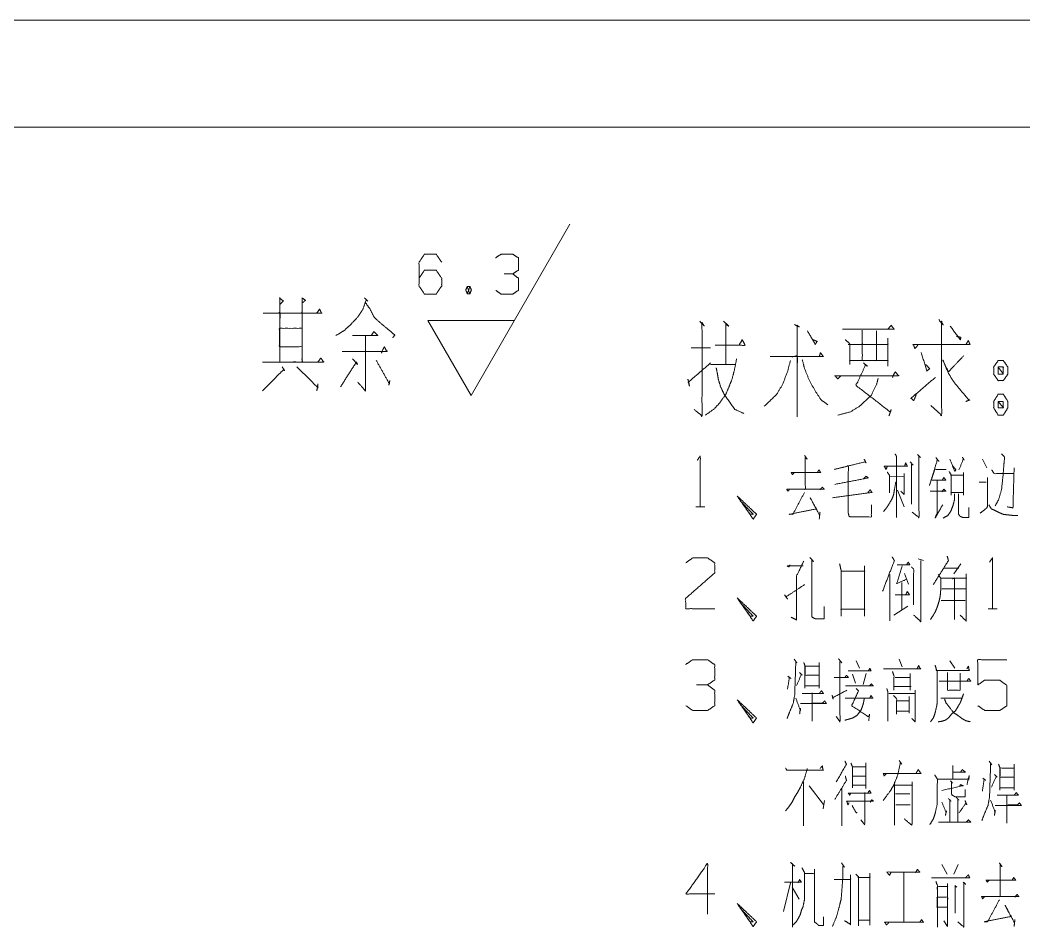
# Model space of a CAD drawing. Header units: millimetres. Extents: x 2210 to 79821, y -19430 to 2344.
# Drawn here: x 7002.1 to 7049.02, y 1747.38 to 1789.82 of the extents above; entities that cross this region are included whole.
import ezdxf

# ---------------------------------------------------------------- set-up
doc = ezdxf.new("R2010")
doc.units = ezdxf.units.MM
doc.layers.add('101', color=7, linetype='Continuous', true_color=0xffffff)

msp = doc.modelspace()

# ---------------------------------------------------------------- linework, layer by layer
at = {"layer": '101', "color": 133, "linetype": 'Continuous', "lineweight": 18}
for p, q in [((7097.916, 1789.822), (6677.916, 1789.822)), ((7092.916, 1784.822), (6702.916, 1784.822))]:
    msp.add_line(p, q, dxfattribs=at)
at = {"layer": '101', "color": 43, "linetype": 'Continuous', "lineweight": 18}
for p, q in [((7023.18, 1772.273), (7027.796, 1780.273)), ((7023, 1777.363), (7023.125, 1777.028)), ((7023.18, 1772.273), (7021.161, 1775.773)), ((7021.161, 1775.773), (7025.2, 1775.773))]:
    msp.add_line(p, q, dxfattribs=at)
at = {"layer": '101', "color": 72, "linetype": 'Continuous', "lineweight": 18}
for p, q in [((7033.47, 1774.503), (7034.372, 1774.503)), ((7034.372, 1773.716), (7035.512, 1773.716)), ((7044.043, 1769.516), (7044.184, 1769.366)), ((7043.707, 1769.166), (7043.849, 1769.016)), ((7043.76, 1769.066), (7043.76, 1767.191)), ((7047.076, 1769.291), (7047.288, 1768.891)), ((7042.753, 1768.466), (7043.424, 1768.491)), ((7046.935, 1768.216), (7047.253, 1768.216)), ((7043.106, 1767.841), (7043.424, 1767.066)), ((7033.682, 1767.066), (7034.106, 1767.066)), ((7044.078, 1764.628), (7044.326, 1764.553)), ((7045.294, 1764.203), (7045.984, 1764.203)), ((7046.072, 1764.403), (7045.736, 1763.928)), ((7042.753, 1763.903), (7042.753, 1761.728)), ((7043.442, 1763.953), (7043.619, 1763.453)), ((7043.318, 1763.528), (7043.318, 1762.253)), ((7045.188, 1763.228), (7046.284, 1763.228)), ((7042.947, 1762.003), (7043.601, 1762.428)), ((7045.153, 1762.678), (7046.267, 1762.678)), ((7047.341, 1762.303), (7047.765, 1762.303)), ((7043.195, 1759.941), (7043.336, 1759.591)), ((7041.183, 1759.866), (7041.342, 1759.516)), ((7045.559, 1759.866), (7045.789, 1759.516)), ((7041.007, 1759.241), (7041.148, 1758.816)), ((7041.643, 1759.266), (7041.501, 1758.766)), ((7043, 1759.091), (7043.707, 1759.091)), ((7043.707, 1759.266), (7043.707, 1758.491)), ((7042.947, 1758.666), (7043.743, 1758.666)), ((7042.7, 1758.341), (7043.937, 1758.341)), ((7043.654, 1758.191), (7043.654, 1757.416)), ((7045.135, 1758.116), (7046.143, 1758.116)), ((7043.071, 1757.991), (7043.619, 1757.991)), ((7043.071, 1757.516), (7043.619, 1757.516)), ((7041.042, 1754.903), (7041.625, 1754.903)), ((7041.625, 1755.103), (7041.625, 1753.903)), ((7041.042, 1754.478), (7041.625, 1754.478)), ((7038.712, 1754.203), (7038.712, 1752.153)), ((7038.978, 1754.028), (7039.649, 1753.153)), ((7040.512, 1753.903), (7040.512, 1752.153)), ((7041.042, 1754.053), (7041.625, 1754.053)), ((7041.59, 1753.703), (7041.59, 1752.253)), ((7043.018, 1753.653), (7043.69, 1753.653)), ((7039.702, 1753.328), (7039.632, 1752.953)), ((7043.036, 1753.128), (7043.707, 1753.128)), ((7041.59, 1752.203), (7041.395, 1752.428)), ((7045.188, 1750.341), (7045.436, 1749.891)), ((7045.948, 1750.341), (7045.736, 1749.891)), ((7043.407, 1749.991), (7043.407, 1747.641)), ((7043.407, 1749.966), (7043.407, 1747.641)), ((7038.111, 1749.491), (7037.776, 1748.141)), ((7038.182, 1749.291), (7038.518, 1748.716)), ((7045.277, 1747.716), (7045.453, 1747.441))]:
    msp.add_line(p, q, dxfattribs=at)
at = {"layer": '101', "color": 43, "linetype": 'Continuous', "lineweight": 18}
for points, knots in [([(7020.748, 1777.756), (7020.999, 1778.13), (7021.542, 1778.13), (7021.806, 1777.756), (7021.806, 1777.382), (7021.542, 1777.008), (7020.999, 1777.008), (7020.748, 1777.382), (7020.748, 1778.504), (7020.999, 1778.878), (7021.542, 1778.878), (7021.806, 1778.504)], [0, 0, 0.076963, 0.169763, 0.248074, 0.312018, 0.39033, 0.48313, 0.560092, 0.751926, 0.828889, 0.921689, 1, 1]), ([(7025.127, 1777.953), (7025.391, 1778.13), (7025.391, 1778.701), (7025.127, 1778.878), (7024.584, 1778.878), (7024.319, 1778.701)], [0, 0, 0.153872, 0.429849, 0.583721, 0.846128, 1, 1]), ([(7024.333, 1777.186), (7024.584, 1777.008), (7025.127, 1777.008), (7025.391, 1777.186), (7025.391, 1777.756), (7025.127, 1777.953), (7024.723, 1777.953)], [0, 0, 0.12412, 0.343693, 0.472448, 0.703377, 0.836727, 1, 1]), ([(7023, 1777.028), (7023.125, 1777.028), (7023.195, 1777.205), (7023.125, 1777.363), (7023, 1777.363), (7022.931, 1777.205), (7023, 1777.028), (7023.125, 1777.363)], [0, 0, 0.093983, 0.236792, 0.365957, 0.45994, 0.589105, 0.731914, 1, 1])]:
    msp.add_open_spline(points, degree=1, knots=knots, dxfattribs=at)
at = {"layer": '101', "color": 72, "linetype": 'Continuous', "lineweight": 18}
for points, knots in [([(7014.22, 1776.835), (7014.406, 1776.685), (7014.247, 1776.535), (7014.247, 1776.835), (7014.247, 1773.835), (7014.247, 1776.123), (7013.478, 1776.123), (7016.209, 1776.123), (7015.281, 1776.123), (7015.281, 1776.798), (7015.281, 1773.835), (7015.281, 1775.41), (7014.22, 1775.41), (7014.22, 1774.548), (7015.281, 1774.548), (7015.281, 1773.835), (7013.425, 1773.835), (7016.288, 1773.835), (7016.156, 1774.023), (7016.023, 1773.835)], [0, 0, 0.009717, 0.01862, 0.030836, 0.152989, 0.24613, 0.277436, 0.388627, 0.426411, 0.453896, 0.574522, 0.638652, 0.681834, 0.716953, 0.760134, 0.789145, 0.864711, 0.9813, 0.99065, 1, 1]), ([(7015.307, 1776.61), (7015.44, 1776.723), (7015.281, 1776.835)], [0, 0, 0.471535, 1, 1]), ([(7018.192, 1776.835), (7018.351, 1776.685), (7018.271, 1776.723), (7018.112, 1776.273), (7017.847, 1775.898), (7017.529, 1775.56), (7017.237, 1775.298), (7016.866, 1775.073)], [0, 0, 0.086309, 0.12102, 0.309421, 0.490705, 0.673783, 0.828666, 1, 1]), ([(7018.245, 1776.61), (7018.457, 1776.31), (7018.643, 1775.935), (7019.014, 1775.598), (7019.464, 1775.223), (7019.597, 1775.11), (7019.623, 1775.11), (7019.517, 1774.96)], [0, 0, 0.16272, 0.348027, 0.570218, 0.82989, 0.906889, 0.918635, 1, 1]), ([(7015.97, 1776.123), (7016.103, 1776.31), (7016.182, 1776.123)], [0, 0, 0.529971, 1, 1]), ([(7033.868, 1775.741), (7034.08, 1775.516), (7033.974, 1775.666), (7033.974, 1771.316), (7033.603, 1771.616)], [0, 0, 0.058123, 0.092654, 0.910294, 1, 1]), ([(7034.981, 1775.741), (7035.22, 1775.516), (7035.087, 1775.591), (7035.087, 1773.753)], [0, 0, 0.141501, 0.207218, 1, 1]), ([(7038.29, 1775.591), (7038.529, 1775.478), (7038.423, 1775.516), (7038.423, 1771.278), (7038.423, 1774.091), (7037.15, 1774.091), (7039.642, 1774.091), (7039.51, 1774.278), (7039.457, 1774.091)], [0, 0, 0.022712, 0.032396, 0.397209, 0.639341, 0.748902, 0.963456, 0.983224, 1, 1]), ([(7040.538, 1775.366), (7042.951, 1775.366), (7042.818, 1775.553), (7042.659, 1775.366)], [0, 0, 0.835357, 0.914861, 1, 1]), ([(7045.04, 1775.816), (7045.252, 1775.553), (7045.172, 1775.703), (7045.172, 1771.353), (7044.669, 1771.803)], [0, 0, 0.060999, 0.091684, 0.877914, 1, 1]), ([(7045.57, 1775.516), (7046.047, 1774.878), (7046.074, 1774.991), (7045.862, 1775.028)], [0, 0, 0.706429, 0.808949, 1, 1]), ([(7017.635, 1775.073), (7018.828, 1775.073), (7018.643, 1775.26), (7018.51, 1775.073)], [0, 0, 0.707431, 0.863851, 1, 1]), ([(7018.245, 1775.073), (7018.245, 1772.485), (7017.874, 1772.898)], [0, 0, 0.823415, 1, 1]), ([(7038.9, 1775.291), (7039.271, 1774.653), (7039.351, 1774.803), (7039.165, 1774.878)], [0, 0, 0.665988, 0.819256, 1, 1]), ([(7040.671, 1774.878), (7040.883, 1774.691), (7040.883, 1773.716), (7040.883, 1773.903), (7042.659, 1773.903), (7042.659, 1773.641), (7042.659, 1774.953), (7042.659, 1774.653), (7040.803, 1774.653), (7041.466, 1774.653), (7041.466, 1775.328), (7041.466, 1773.903), (7042.129, 1773.903), (7042.129, 1775.291)], [0, 0, 0.024059, 0.106926, 0.122862, 0.273835, 0.296145, 0.407695, 0.433192, 0.590925, 0.647259, 0.704628, 0.82574, 0.882074, 1, 1]), ([(7017.158, 1774.323), (7019.252, 1774.323), (7019.12, 1774.548), (7018.987, 1774.248)], [0, 0, 0.780475, 0.877786, 1, 1]), ([(7034.584, 1774.616), (7035.989, 1774.616), (7035.856, 1774.878), (7035.724, 1774.653)], [0, 0, 0.716779, 0.866796, 1, 1]), ([(7044.059, 1774.616), (7043.926, 1774.466), (7043.847, 1774.653), (7046.498, 1774.653), (7046.419, 1774.841), (7046.312, 1774.653)], [0, 0, 0.057621, 0.116247, 0.879381, 0.938001, 1, 1]), ([(7044.218, 1774.278), (7044.483, 1773.416), (7044.616, 1773.528), (7044.43, 1773.716)], [0, 0, 0.673391, 0.803124, 1, 1]), ([(7046.206, 1774.128), (7045.491, 1773.378), (7045.225, 1773.941), (7045.491, 1773.303), (7045.729, 1772.928), (7045.994, 1772.591), (7046.445, 1772.066), (7046.498, 1772.066), (7046.312, 1771.991)], [0, 0, 0.248761, 0.397961, 0.563618, 0.670261, 0.773237, 0.939257, 0.951973, 1, 1]), ([(7014.353, 1773.61), (7014.459, 1773.423), (7014.432, 1773.498), (7013.425, 1772.485)], [0, 0, 0.125001, 0.171159, 1, 1]), ([(7015.042, 1773.61), (7016.023, 1772.635), (7016.023, 1772.823), (7015.97, 1772.485)], [0, 0, 0.723289, 0.821343, 1, 1]), ([(7017.635, 1773.985), (7017.874, 1773.723), (7017.821, 1773.835), (7017.078, 1772.673)], [0, 0, 0.190889, 0.257814, 1, 1]), ([(7018.749, 1773.91), (7019.358, 1772.823), (7019.385, 1772.973), (7019.332, 1772.748)], [0, 0, 0.764772, 0.858208, 1, 1]), ([(7033.311, 1773.041), (7033.391, 1772.703), (7033.338, 1772.891), (7034.372, 1773.791)], [0, 0, 0.181306, 0.283184, 1, 1]), ([(7035.591, 1773.978), (7035.485, 1773.453), (7035.379, 1773.041), (7035.246, 1772.703), (7035.087, 1772.328), (7034.822, 1771.953), (7034.557, 1771.653), (7034.133, 1771.353)], [0, 0, 0.172181, 0.309103, 0.425669, 0.556623, 0.704265, 0.83297, 1, 1]), ([(7034.637, 1773.566), (7034.69, 1773.303), (7034.743, 1773.003), (7034.849, 1772.666), (7035.008, 1772.328), (7035.512, 1771.616), (7035.936, 1771.428)], [0, 0, 0.101613, 0.217194, 0.351422, 0.492972, 0.824035, 1, 1]), ([(7038.104, 1773.903), (7037.972, 1773.378), (7037.733, 1772.778), (7037.468, 1772.328), (7036.885, 1771.766)], [0, 0, 0.214884, 0.47114, 0.678415, 1, 1]), ([(7038.661, 1773.941), (7038.767, 1773.528), (7038.979, 1773.003), (7039.244, 1772.516), (7039.536, 1772.066), (7039.854, 1771.841)], [0, 0, 0.172227, 0.401186, 0.62558, 0.842424, 1, 1]), ([(7041.519, 1773.791), (7041.705, 1773.641), (7041.625, 1773.716), (7041.174, 1772.741), (7042.765, 1771.503), (7042.818, 1771.616), (7042.712, 1771.316)], [0, 0, 0.061507, 0.089681, 0.366511, 0.885932, 0.917989, 1, 1]), ([(7048.057, 1773.903), (7047.818, 1773.903), (7047.606, 1773.603), (7047.606, 1773.266), (7047.818, 1772.966), (7048.057, 1772.966), (7048.269, 1773.266), (7048.269, 1773.603), (7048.057, 1773.903)], [0, 0, 0.091014, 0.231141, 0.359873, 0.5, 0.591014, 0.731141, 0.859873, 1, 1]), ([(7047.818, 1773.266), (7048.057, 1773.266), (7047.818, 1773.603), (7047.818, 1773.266)], [0, 0, 0.24116, 0.6589, 1, 1]), ([(7048.057, 1773.266), (7048.057, 1773.603), (7047.818, 1773.603)], [0, 0, 0.585821, 1, 1]), ([(7040.459, 1773.191), (7040.326, 1773.041), (7040.193, 1773.191), (7043.163, 1773.191), (7043.004, 1773.378), (7042.871, 1773.116)], [0, 0, 0.051198, 0.102403, 0.861887, 0.924779, 1, 1]), ([(7042.208, 1773.078), (7042.129, 1772.778), (7041.89, 1772.291), (7041.387, 1771.803), (7040.909, 1771.503), (7040.326, 1771.353)], [0, 0, 0.1141, 0.31364, 0.571362, 0.7786, 1, 1]), ([(7044.006, 1772.366), (7043.873, 1772.028), (7043.741, 1772.141), (7044.881, 1773.116)], [0, 0, 0.178053, 0.26342, 1, 1]), ([(7048.269, 1771.991), (7048.057, 1772.328), (7047.818, 1772.328), (7047.606, 1771.991), (7047.606, 1771.691), (7047.818, 1771.353), (7048.057, 1771.353), (7048.269, 1771.691), (7048.269, 1771.991)], [0, 0, 0.149199, 0.238514, 0.387714, 0.5, 0.649199, 0.738514, 0.887714, 1, 1]), ([(7047.818, 1771.991), (7047.818, 1771.691), (7048.057, 1771.691)], [0, 0, 0.556971, 1, 1]), ([(7048.057, 1771.991), (7047.818, 1771.991), (7048.057, 1771.691), (7048.057, 1771.991)], [0, 0, 0.258827, 0.674606, 1, 1]), ([(7033.753, 1769.241), (7033.894, 1769.441), (7033.894, 1767.066)], [0, 0, 0.093489, 1, 1]), ([(7038.765, 1769.466), (7038.889, 1769.291), (7038.801, 1769.366), (7038.801, 1767.891), (7037.935, 1767.891), (7039.685, 1767.891), (7039.596, 1767.991), (7039.49, 1767.866)], [0, 0, 0.045422, 0.069988, 0.382589, 0.566135, 0.936978, 0.965255, 1, 1]), ([(7043, 1769.541), (7043.071, 1769.416), (7043.071, 1766.566)], [0, 0, 0.047969, 1, 1]), ([(7044.114, 1769.416), (7044.114, 1766.566), (7043.796, 1766.816)], [0, 0, 0.875677, 1, 1]), ([(7044.906, 1769.366), (7045.047, 1769.191), (7044.976, 1769.266), (7044.605, 1768.066), (7044.852, 1768.816), (7045.383, 1768.816)], [0, 0, 0.077467, 0.112954, 0.545466, 0.817405, 1, 1]), ([(7046.143, 1769.391), (7046.231, 1769.241), (7046.196, 1769.316), (7045.984, 1768.791)], [0, 0, 0.211493, 0.31222, 1, 1]), ([(7047.977, 1769.541), (7048.119, 1769.391), (7048.083, 1769.041), (7048.048, 1768.566), (7047.977, 1767.891), (7047.836, 1767.391), (7047.677, 1767.116)], [0, 0, 0.080825, 0.218772, 0.405542, 0.671673, 0.875423, 1, 1]), ([(7041.554, 1769.291), (7041.643, 1769.116), (7041.59, 1769.166), (7040.158, 1768.816), (7040.812, 1768.966), (7040.812, 1766.766), (7040.847, 1766.616), (7040.936, 1766.591), (7041.89, 1766.591), (7041.89, 1767.166)], [0, 0, 0.030682, 0.042087, 0.272768, 0.377783, 0.72212, 0.746238, 0.760616, 0.910001, 1, 1]), ([(7042.629, 1768.941), (7042.576, 1768.816), (7042.488, 1768.966), (7043.566, 1768.966), (7043.495, 1769.116), (7043.442, 1768.966)], [0, 0, 0.079267, 0.180907, 0.810312, 0.907118, 1, 1]), ([(7045.559, 1769.291), (7045.789, 1768.716), (7045.842, 1768.791), (7045.701, 1768.966)], [0, 0, 0.6615, 0.759629, 1, 1]), ([(7048.561, 1768.891), (7048.508, 1767.016), (7048.242, 1767.066)], [0, 0, 0.874254, 1, 1]), ([(7038.288, 1768.666), (7038.2, 1768.566), (7038.147, 1768.666), (7039.525, 1768.666), (7039.437, 1768.791), (7039.366, 1768.666)], [0, 0, 0.06944, 0.128335, 0.845638, 0.925287, 1, 1]), ([(7040.176, 1768.116), (7041.749, 1768.416), (7041.643, 1768.491), (7041.519, 1768.366)], [0, 0, 0.83968, 0.90778, 1, 1]), ([(7042.629, 1768.691), (7042.735, 1768.541), (7042.735, 1767.716)], [0, 0, 0.18214, 1, 1]), ([(7043.424, 1768.616), (7043.424, 1767.641), (7043.265, 1767.791)], [0, 0, 0.816823, 1, 1]), ([(7044.729, 1768.316), (7045.365, 1768.316), (7045.277, 1768.441), (7045.206, 1768.316)], [0, 0, 0.681969, 0.846068, 1, 1]), ([(7045.524, 1768.716), (7045.613, 1768.566), (7045.613, 1767.616), (7045.613, 1767.741), (7046.196, 1767.741), (7046.196, 1767.616), (7046.196, 1768.666), (7046.196, 1768.541), (7045.595, 1768.541)], [0, 0, 0.046637, 0.301104, 0.334585, 0.490812, 0.524293, 0.805547, 0.839034, 1, 1]), ([(7047.323, 1768.441), (7047.323, 1767.191), (7047.306, 1767.041), (7047.164, 1766.916), (7046.97, 1766.766)], [0, 0, 0.681078, 0.763377, 0.8662, 1, 1]), ([(7047.518, 1768.791), (7047.624, 1768.616), (7048.543, 1768.616)], [0, 0, 0.182091, 1, 1]), ([(7043.036, 1768.241), (7042.965, 1767.866), (7042.93, 1767.641), (7042.859, 1767.441), (7042.682, 1767.141), (7042.594, 1767.016), (7042.452, 1766.841)], [0, 0, 0.246557, 0.39371, 0.530765, 0.755735, 0.854644, 1, 1]), ([(7044.959, 1768.291), (7044.959, 1766.766), (7044.87, 1766.541), (7045.224, 1767.166)], [0, 0, 0.613734, 0.71102, 1, 1]), ([(7035.764, 1767.341), (7036.365, 1766.716), (7036.224, 1766.716), (7035.623, 1767.566), (7036.365, 1766.491), (7036.524, 1766.716), (7035.623, 1767.566)], [0, 0, 0.178022, 0.207052, 0.420792, 0.689029, 0.745607, 1, 1]), ([(7038.058, 1767.866), (7037.988, 1767.791), (7037.935, 1767.891)], [0, 0, 0.476558, 1, 1]), ([(7038.765, 1767.741), (7038.218, 1766.716), (7038.058, 1766.716), (7039.313, 1766.966), (7039.031, 1767.491), (7039.472, 1766.666), (7039.49, 1766.816), (7039.455, 1766.491)], [0, 0, 0.252055, 0.286555, 0.564056, 0.693385, 0.896353, 0.929105, 1, 1]), ([(7040.07, 1767.491), (7041.908, 1767.741), (7041.837, 1767.866), (7041.731, 1767.741)], [0, 0, 0.857804, 0.924206, 1, 1]), ([(7044.64, 1767.791), (7045.383, 1767.791), (7045.277, 1767.891), (7045.188, 1767.766)], [0, 0, 0.712966, 0.852981, 1, 1]), ([(7045.772, 1767.666), (7045.772, 1767.391), (7045.701, 1767.116), (7045.595, 1766.841), (7045.471, 1766.666), (7045.241, 1766.541)], [0, 0, 0.206832, 0.420389, 0.642066, 0.803261, 1, 1]), ([(7045.966, 1767.666), (7045.966, 1766.716), (7046.037, 1766.616), (7046.178, 1766.566), (7046.443, 1766.566), (7046.443, 1767.041)], [0, 0, 0.484059, 0.546473, 0.622887, 0.757976, 1, 1]), ([(7047.376, 1767.166), (7047.5, 1766.966), (7047.677, 1766.891), (7047.871, 1766.791), (7048.048, 1766.716), (7048.242, 1766.691), (7048.49, 1766.666), (7048.737, 1766.666)], [0, 0, 0.153704, 0.27921, 0.422111, 0.547592, 0.675716, 0.838283, 1, 1]), ([(7033.223, 1764.453), (7033.541, 1764.678), (7034.23, 1764.678), (7034.566, 1764.453), (7034.566, 1763.978), (7033.205, 1762.778), (7033.223, 1762.303), (7034.566, 1762.303)], [0, 0, 0.069696, 0.19298, 0.265277, 0.350228, 0.674744, 0.759753, 1, 1]), ([(7039.013, 1764.703), (7039.19, 1764.503), (7039.101, 1764.553), (7039.101, 1762.028), (7039.119, 1761.903), (7039.278, 1761.828), (7039.685, 1761.828), (7039.685, 1762.403)], [0, 0, 0.063898, 0.088201, 0.692693, 0.722914, 0.76502, 0.86234, 1, 1]), ([(7042.417, 1763.128), (7042.965, 1764.553), (7042.876, 1764.703), (7042.859, 1764.728)], [0, 0, 0.881757, 0.982315, 1, 1]), ([(7045.436, 1764.753), (7045.489, 1764.553), (7044.782, 1763.428)], [0, 0, 0.134747, 1, 1]), ([(7047.412, 1764.478), (7047.553, 1764.678), (7047.553, 1762.303)], [0, 0, 0.093489, 1, 1]), ([(7038.076, 1764.353), (7038.041, 1764.253), (7037.952, 1764.303), (7038.695, 1764.303)], [0, 0, 0.111652, 0.218549, 1, 1]), ([(7038.73, 1764.528), (7038.394, 1763.828), (7038.394, 1761.778), (7038.147, 1761.903)], [0, 0, 0.250154, 0.910669, 1, 1]), ([(7040.406, 1764.403), (7040.476, 1764.078), (7040.476, 1761.953), (7040.476, 1762.278), (7041.572, 1762.278), (7041.572, 1761.953), (7041.572, 1764.303), (7041.572, 1764.053), (7040.494, 1764.053)], [0, 0, 0.042201, 0.311816, 0.35305, 0.492086, 0.533319, 0.831482, 0.863203, 1, 1]), ([(7043.336, 1764.303), (7043.071, 1763.478), (7043.53, 1763.678)], [0, 0, 0.633567, 1, 1]), ([(7043.089, 1764.353), (7043.69, 1764.353), (7043.619, 1764.478), (7043.53, 1764.353)], [0, 0, 0.669488, 0.829459, 1, 1]), ([(7043.76, 1764.253), (7043.866, 1764.153), (7043.866, 1762.478)], [0, 0, 0.080053, 1, 1]), ([(7044.202, 1764.553), (7044.202, 1761.703), (7043.866, 1762.003)], [0, 0, 0.863559, 1, 1]), ([(7045.012, 1763.903), (7045.135, 1763.728), (7045.135, 1763.228), (7045.118, 1763.003), (7045.1, 1762.853), (7045.047, 1762.628), (7044.976, 1762.403), (7044.888, 1762.178), (7044.799, 1762.028), (7044.658, 1761.803)], [0, 0, 0.095702, 0.318952, 0.419722, 0.487155, 0.59037, 0.695674, 0.80361, 0.88134, 1, 1]), ([(7045.153, 1763.728), (7046.32, 1763.728), (7046.32, 1763.928), (7046.32, 1761.728), (7046.037, 1762.003)], [0, 0, 0.294506, 0.345001, 0.90042, 1, 1]), ([(7045.683, 1763.703), (7045.772, 1763.728), (7045.772, 1761.803)], [0, 0, 0.045524, 1, 1]), ([(7037.829, 1762.953), (7037.97, 1762.753), (7037.899, 1762.853), (7038.765, 1763.428)], [0, 0, 0.174089, 0.261134, 1, 1]), ([(7035.764, 1762.578), (7036.365, 1761.953), (7036.224, 1761.953), (7035.623, 1762.803), (7036.365, 1761.728), (7036.524, 1761.953), (7035.623, 1762.803)], [0, 0, 0.178022, 0.207052, 0.420792, 0.689029, 0.745607, 1, 1]), ([(7043, 1762.953), (7043.672, 1762.953), (7043.566, 1763.103), (7043.495, 1762.953)], [0, 0, 0.657734, 0.837619, 1, 1]), ([(7038.288, 1759.941), (7038.412, 1759.766), (7038.359, 1759.841), (7038.306, 1758.266), (7038.235, 1757.866), (7038.076, 1757.491), (7037.952, 1757.166)], [0, 0, 0.070416, 0.10059, 0.618408, 0.751879, 0.88573, 1, 1]), ([(7040.353, 1759.966), (7040.512, 1759.766), (7040.423, 1759.841), (7040.423, 1757.016), (7040.247, 1757.266)], [0, 0, 0.072957, 0.106051, 0.912589, 1, 1]), ([(7046.864, 1757.766), (7047.2, 1757.541), (7047.889, 1757.541), (7048.225, 1757.766), (7048.225, 1758.716), (7047.889, 1758.966), (7047.2, 1758.966), (7046.864, 1758.741), (7046.864, 1759.916), (7048.225, 1759.916)], [0, 0, 0.062227, 0.168343, 0.23057, 0.376815, 0.441263, 0.547379, 0.609606, 0.790492, 1, 1]), ([(7034.23, 1758.741), (7034.566, 1758.966), (7034.566, 1759.691), (7034.23, 1759.916), (7033.541, 1759.916), (7033.205, 1759.691)], [0, 0, 0.15387, 0.429845, 0.583719, 0.846113, 1, 1]), ([(7038.73, 1759.791), (7038.783, 1759.641), (7038.783, 1758.591), (7038.783, 1758.691), (7039.455, 1758.691), (7039.455, 1758.591), (7039.455, 1759.791), (7039.455, 1759.616), (7038.801, 1759.616), (7038.801, 1759.191), (7039.437, 1759.191)], [0, 0, 0.030765, 0.233822, 0.253161, 0.383045, 0.402384, 0.634445, 0.668287, 0.794757, 0.876944, 1, 1]), ([(7040.812, 1759.391), (7041.873, 1759.391), (7041.82, 1759.516), (7041.749, 1759.391)], [0, 0, 0.791481, 0.892809, 1, 1]), ([(7042.452, 1759.491), (7044.184, 1759.491), (7044.096, 1759.641), (7044.025, 1759.491)], [0, 0, 0.835944, 0.91997, 1, 1]), ([(7044.87, 1759.666), (7044.941, 1759.416), (7046.461, 1759.416), (7046.426, 1759.616), (7046.355, 1759.491)], [0, 0, 0.122166, 0.836969, 0.932473, 1, 1]), ([(7037.988, 1759.141), (7038.129, 1759.041), (7038.058, 1759.091), (7037.97, 1758.541)], [0, 0, 0.212014, 0.318021, 1, 1]), ([(7038.536, 1759.316), (7038.659, 1759.191), (7038.624, 1759.241), (7038.394, 1758.716)], [0, 0, 0.217091, 0.292651, 1, 1]), ([(7040.158, 1759.091), (7040.812, 1759.091), (7040.724, 1759.191), (7040.653, 1759.091)], [0, 0, 0.718726, 0.865406, 1, 1]), ([(7042.876, 1759.366), (7042.947, 1759.166), (7042.947, 1758.491)], [0, 0, 0.239124, 1, 1]), ([(7044.959, 1759.416), (7044.959, 1757.866), (7044.941, 1757.741), (7044.852, 1757.366), (7044.782, 1757.191), (7044.658, 1757.016)], [0, 0, 0.628906, 0.680136, 0.836454, 0.913033, 1, 1]), ([(7045.065, 1758.916), (7046.532, 1758.916), (7046.443, 1759.041), (7046.355, 1758.916)], [0, 0, 0.827332, 0.913666, 1, 1]), ([(7045.453, 1759.316), (7045.453, 1758.491), (7046.037, 1758.491), (7046.037, 1759.291)], [0, 0, 0.373596, 0.63773, 1, 1]), ([(7033.223, 1757.766), (7033.541, 1757.541), (7034.23, 1757.541), (7034.566, 1757.766), (7034.566, 1758.491), (7034.23, 1758.741), (7033.718, 1758.741)], [0, 0, 0.124124, 0.343691, 0.472446, 0.703377, 0.836727, 1, 1]), ([(7040.688, 1758.691), (7041.979, 1758.691), (7041.89, 1758.791), (7041.802, 1758.691)], [0, 0, 0.828602, 0.914301, 1, 1]), ([(7041.183, 1758.566), (7041.289, 1758.466), (7040.971, 1757.766), (7041.767, 1757.241), (7041.802, 1757.366), (7041.767, 1757.066)], [0, 0, 0.063382, 0.397729, 0.812145, 0.868638, 1, 1]), ([(7042.611, 1758.566), (7042.664, 1758.416), (7042.664, 1757.041)], [0, 0, 0.103702, 1, 1]), ([(7038.359, 1758.116), (7038.571, 1757.541), (7038.571, 1757.641), (7038.536, 1757.391)], [0, 0, 0.63485, 0.738443, 1, 1]), ([(7038.571, 1757.866), (7039.791, 1757.866), (7039.702, 1757.991), (7039.614, 1757.891), (7039.119, 1757.891), (7039.119, 1758.366), (7039.119, 1757.041)], [0, 0, 0.320858, 0.361134, 0.396246, 0.526445, 0.651413, 1, 1]), ([(7038.659, 1758.341), (7039.649, 1758.341), (7039.561, 1758.466), (7039.472, 1758.366)], [0, 0, 0.775512, 0.89544, 1, 1]), ([(7040.052, 1758.266), (7040.105, 1758.066), (7040.087, 1758.141), (7040.741, 1758.491)], [0, 0, 0.201724, 0.276855, 1, 1]), ([(7041.554, 1758.091), (7041.519, 1757.891), (7041.466, 1757.716), (7041.395, 1757.541), (7041.219, 1757.316), (7041.007, 1757.191), (7040.847, 1757.141), (7040.653, 1757.091)], [0, 0, 0.13775, 0.261755, 0.389754, 0.583808, 0.75076, 0.863851, 1, 1]), ([(7040.671, 1758.116), (7041.961, 1758.116), (7041.873, 1758.241), (7041.82, 1758.141)], [0, 0, 0.828944, 0.927297, 1, 1]), ([(7042.93, 1758.241), (7043.071, 1758.091), (7043.071, 1757.366)], [0, 0, 0.221369, 1, 1]), ([(7043.937, 1758.491), (7043.937, 1757.016), (7043.778, 1757.166)], [0, 0, 0.870916, 1, 1]), ([(7046.196, 1758.316), (7046.107, 1758.066), (7046.037, 1757.891), (7045.931, 1757.716), (7045.807, 1757.516), (7045.648, 1757.391), (7045.489, 1757.191), (7045.347, 1757.091), (7045.188, 1757.041), (7045.012, 1757.016)], [0, 0, 0.141795, 0.242723, 0.352154, 0.477909, 0.586096, 0.722748, 0.815356, 0.904528, 1, 1]), ([(7045.312, 1758.066), (7045.383, 1757.891), (7045.736, 1757.441), (7045.966, 1757.291), (7046.125, 1757.166), (7046.302, 1757.066), (7046.514, 1757.016)], [0, 0, 0.113796, 0.458781, 0.624216, 0.746187, 0.868634, 1, 1]), ([(7035.764, 1757.816), (7036.365, 1757.191), (7036.224, 1757.191), (7035.623, 1758.041), (7036.365, 1756.966), (7036.524, 1757.191), (7035.623, 1758.041)], [0, 0, 0.178022, 0.207052, 0.420792, 0.689029, 0.745607, 1, 1]), ([(7037.882, 1754.853), (7037.935, 1754.753), (7039.632, 1754.753), (7039.596, 1754.953), (7039.49, 1754.828)], [0, 0, 0.051997, 0.831401, 0.924696, 1, 1]), ([(7038.889, 1754.753), (7038.889, 1754.828), (7038.765, 1754.378), (7038.571, 1753.953), (7038.447, 1753.728), (7038.306, 1753.503), (7038.182, 1753.253), (7038.023, 1753.028), (7037.882, 1752.853)], [0, 0, 0.032458, 0.234398, 0.436627, 0.547725, 0.662717, 0.78342, 0.902642, 1, 1]), ([(7040.653, 1755.178), (7040.724, 1755.028), (7040.247, 1754.203)], [0, 0, 0.148207, 1, 1]), ([(7040.936, 1755.078), (7041.007, 1754.903), (7041.007, 1753.928)], [0, 0, 0.162183, 1, 1]), ([(7042.594, 1754.603), (7042.488, 1754.478), (7042.452, 1754.603), (7044.202, 1754.603), (7044.078, 1754.778), (7043.99, 1754.628)], [0, 0, 0.067404, 0.120822, 0.840297, 0.928411, 1, 1]), ([(7043.195, 1755.203), (7043.318, 1755.028), (7043.248, 1755.103), (7043.124, 1754.528), (7042.947, 1754.078), (7042.788, 1753.803), (7042.435, 1753.328)], [0, 0, 0.093221, 0.13806, 0.393917, 0.604231, 0.742432, 1, 1]), ([(7045.701, 1754.978), (7045.701, 1754.328), (7045.701, 1754.653), (7046.284, 1754.653), (7046.143, 1754.778), (7046.072, 1754.678)], [0, 0, 0.347687, 0.521536, 0.833543, 0.93449, 1, 1]), ([(7047.394, 1755.178), (7047.518, 1755.003), (7047.465, 1755.078), (7047.412, 1753.503), (7047.341, 1753.103), (7047.182, 1752.728), (7047.058, 1752.403)], [0, 0, 0.070423, 0.100605, 0.618416, 0.751887, 0.885731, 1, 1]), ([(7047.836, 1755.028), (7047.889, 1754.878), (7047.889, 1753.828), (7047.889, 1753.928), (7048.561, 1753.928), (7048.561, 1753.828), (7048.561, 1755.028), (7048.561, 1754.853), (7047.907, 1754.853), (7047.907, 1754.428), (7048.543, 1754.428)], [0, 0, 0.030763, 0.23382, 0.253159, 0.383051, 0.402391, 0.634452, 0.668295, 0.794765, 0.876952, 1, 1]), ([(7040.671, 1754.478), (7040.724, 1754.278), (7040.176, 1753.378)], [0, 0, 0.164126, 1, 1]), ([(7044.852, 1754.528), (7044.976, 1754.328), (7044.959, 1753.128), (7044.87, 1752.728), (7044.799, 1752.503), (7044.623, 1752.203)], [0, 0, 0.096818, 0.590906, 0.759553, 0.856648, 1, 1]), ([(7044.976, 1754.328), (7046.443, 1754.328), (7046.461, 1754.503), (7046.355, 1754.078)], [0, 0, 0.704976, 0.789499, 1, 1]), ([(7047.094, 1754.378), (7047.235, 1754.278), (7047.164, 1754.328), (7047.076, 1753.778)], [0, 0, 0.212014, 0.318021, 1, 1]), ([(7047.642, 1754.553), (7047.765, 1754.428), (7047.73, 1754.478), (7047.5, 1753.953)], [0, 0, 0.217063, 0.292626, 1, 1]), ([(7042.965, 1752.178), (7042.965, 1754.203), (7042.965, 1754.053), (7043.796, 1754.053), (7043.796, 1754.203), (7043.796, 1752.278), (7043.778, 1752.178), (7043.424, 1752.478)], [0, 0, 0.358669, 0.385235, 0.532371, 0.558936, 0.899893, 0.917879, 1, 1]), ([(7045.188, 1753.803), (7046.178, 1754.028), (7046.054, 1754.078), (7046.019, 1754.003)], [0, 0, 0.824297, 0.932674, 1, 1]), ([(7045.595, 1754.253), (7045.683, 1754.153), (7045.63, 1754.178), (7045.63, 1753.703), (7045.648, 1753.603), (7045.807, 1753.503), (7046.267, 1753.503), (7046.267, 1753.853)], [0, 0, 0.075563, 0.108763, 0.377726, 0.435219, 0.541615, 0.801824, 1, 1]), ([(7040.847, 1753.228), (7040.794, 1753.128), (7040.741, 1753.303), (7041.979, 1753.303), (7041.908, 1753.378), (7041.837, 1753.253)], [0, 0, 0.063594, 0.166316, 0.861394, 0.919316, 1, 1]), ([(7040.918, 1753.678), (7040.883, 1753.578), (7040.812, 1753.678), (7041.873, 1753.678), (7041.802, 1753.803), (7041.731, 1753.703)], [0, 0, 0.068207, 0.14696, 0.828904, 0.921247, 1, 1]), ([(7045.489, 1753.428), (7045.613, 1753.303), (7045.559, 1753.353), (7045.559, 1752.328), (7045.029, 1752.328), (7046.532, 1752.328), (7046.426, 1752.428), (7046.32, 1752.328)], [0, 0, 0.048888, 0.069147, 0.35403, 0.501403, 0.918969, 0.959489, 1, 1]), ([(7045.86, 1753.478), (7045.984, 1753.353), (7045.931, 1753.378), (7045.931, 1752.303)], [0, 0, 0.134307, 0.179088, 1, 1]), ([(7047.677, 1753.103), (7048.896, 1753.103), (7048.808, 1753.228), (7048.72, 1753.128), (7048.225, 1753.128), (7048.225, 1753.603), (7048.225, 1752.278)], [0, 0, 0.32085, 0.361125, 0.396231, 0.526442, 0.65141, 1, 1]), ([(7047.765, 1753.578), (7048.755, 1753.578), (7048.667, 1753.703), (7048.578, 1753.603)], [0, 0, 0.775505, 0.895445, 1, 1]), ([(7040.989, 1753.103), (7041.183, 1752.753), (7041.219, 1752.778)], [0, 0, 0.902408, 1, 1]), ([(7045.188, 1753.253), (7045.383, 1752.778), (7045.4, 1752.853), (7045.347, 1752.628)], [0, 0, 0.624806, 0.718596, 1, 1]), ([(7046.267, 1753.328), (7046.355, 1753.128), (7046.302, 1753.203), (7045.984, 1752.753)], [0, 0, 0.253765, 0.360363, 1, 1]), ([(7047.465, 1753.353), (7047.677, 1752.778), (7047.677, 1752.878), (7047.642, 1752.628)], [0, 0, 0.634855, 0.738446, 1, 1]), ([(7034.566, 1748.966), (7033.223, 1748.966), (7034.23, 1750.391), (7034.23, 1748.016)], [0, 0, 0.245868, 0.565295, 1, 1]), ([(7038.111, 1750.441), (7038.306, 1750.266), (7038.2, 1750.366), (7038.2, 1747.416)], [0, 0, 0.077914, 0.121329, 1, 1]), ([(7038.642, 1750.191), (7038.765, 1749.966), (7038.765, 1748.716), (7038.695, 1748.366), (7038.624, 1748.216), (7038.571, 1748.016), (7038.483, 1747.841), (7038.377, 1747.666), (7038.235, 1747.516)], [0, 0, 0.0903, 0.529923, 0.6555, 0.713822, 0.786588, 0.855532, 0.927503, 1, 1]), ([(7038.783, 1749.916), (7039.225, 1749.916), (7039.225, 1750.116), (7039.225, 1747.666), (7039.349, 1747.566), (7039.437, 1747.491), (7039.649, 1747.491), (7039.649, 1747.891)], [0, 0, 0.111047, 0.161313, 0.777049, 0.817032, 0.846167, 0.899468, 1, 1]), ([(7040.494, 1750.416), (7040.635, 1750.216), (7040.565, 1750.316), (7040.547, 1749.641), (7040.512, 1749.141), (7040.476, 1748.716), (7040.388, 1748.366), (7040.264, 1747.916), (7040.07, 1747.441)], [0, 0, 0.07397, 0.110955, 0.314873, 0.466249, 0.595044, 0.70406, 0.845002, 1, 1]), ([(7042.823, 1749.991), (7042.735, 1749.841), (7042.611, 1749.991), (7044.149, 1749.991), (7044.043, 1750.116), (7043.955, 1749.966)], [0, 0, 0.077562, 0.164199, 0.849376, 0.92242, 1, 1]), ([(7047.871, 1750.416), (7047.995, 1750.241), (7047.907, 1750.316), (7047.907, 1748.841), (7047.041, 1748.841), (7048.79, 1748.841), (7048.702, 1748.941), (7048.596, 1748.816)], [0, 0, 0.045417, 0.069976, 0.382575, 0.566129, 0.936978, 0.965261, 1, 1]), ([(7037.829, 1749.516), (7038.624, 1749.516), (7038.536, 1749.641), (7038.465, 1749.491)], [0, 0, 0.71379, 0.851178, 1, 1]), ([(7040.158, 1749.641), (7040.918, 1749.641), (7040.918, 1749.841), (7040.918, 1747.541), (7040.635, 1747.716)], [0, 0, 0.211549, 0.267221, 0.907427, 1, 1]), ([(7041.166, 1749.891), (7041.289, 1749.766), (7041.289, 1747.491), (7041.289, 1747.741), (7041.82, 1747.741), (7041.82, 1747.516), (7041.82, 1749.916), (7041.82, 1749.741), (7041.254, 1749.741)], [0, 0, 0.026659, 0.371525, 0.409424, 0.489809, 0.523916, 0.887729, 0.914257, 1, 1]), ([(7044.693, 1749.716), (7046.479, 1749.716), (7046.426, 1749.866), (7046.302, 1749.741)], [0, 0, 0.842009, 0.917056, 1, 1]), ([(7047.394, 1749.616), (7047.306, 1749.516), (7047.253, 1749.616), (7048.631, 1749.616), (7048.543, 1749.741), (7048.472, 1749.616)], [0, 0, 0.069442, 0.128329, 0.845633, 0.925285, 1, 1]), ([(7044.906, 1749.541), (7044.976, 1749.366), (7044.976, 1747.416), (7044.976, 1749.316), (7045.453, 1749.316), (7045.453, 1749.441), (7045.453, 1747.441), (7045.453, 1748.816), (7044.959, 1748.816), (7044.959, 1748.341), (7045.436, 1748.341)], [0, 0, 0.019945, 0.22601, 0.426791, 0.477223, 0.490432, 0.701779, 0.84708, 0.899378, 0.949572, 1, 1]), ([(7045.789, 1749.366), (7045.878, 1749.291), (7045.807, 1749.316), (7045.807, 1748.066)], [0, 0, 0.080447, 0.132485, 1, 1]), ([(7046.178, 1749.516), (7046.302, 1749.416), (7046.213, 1749.491), (7046.213, 1747.416), (7045.931, 1747.666)], [0, 0, 0.05833, 0.100829, 0.861602, 1, 1]), ([(7047.164, 1748.816), (7047.094, 1748.741), (7047.041, 1748.841)], [0, 0, 0.476558, 1, 1]), ([(7047.871, 1748.691), (7047.323, 1747.666), (7047.164, 1747.666), (7048.419, 1747.916), (7048.136, 1748.441), (7048.578, 1747.616), (7048.596, 1747.766), (7048.561, 1747.441)], [0, 0, 0.25206, 0.28656, 0.564062, 0.693387, 0.896352, 0.929105, 1, 1]), ([(7035.764, 1748.291), (7036.365, 1747.666), (7036.224, 1747.666), (7035.623, 1748.516), (7036.365, 1747.441), (7036.524, 1747.666), (7035.623, 1748.516)], [0, 0, 0.178022, 0.207052, 0.420792, 0.689029, 0.745607, 1, 1]), ([(7042.7, 1747.616), (7042.594, 1747.516), (7042.523, 1747.641), (7044.326, 1747.641), (7044.237, 1747.766), (7044.149, 1747.641)], [0, 0, 0.060786, 0.12066, 0.872351, 0.93617, 1, 1])]:
    msp.add_open_spline(points, degree=1, knots=knots, dxfattribs=at)

doc.saveas('drawing.dxf')
